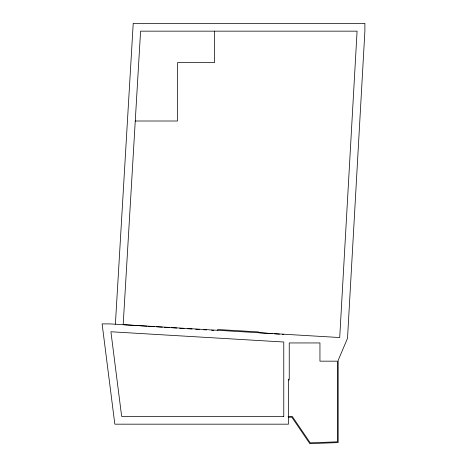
<?xml version="1.0" encoding="UTF-8"?>
<svg xmlns="http://www.w3.org/2000/svg" width="467" height="467" viewBox="0 0 467 467"><rect width="100%" height="100%" fill="white"/><g stroke="black" fill="none" stroke-linecap="round" stroke-linejoin="round"><path stroke-width="0.7" d="M115.39 324.221L133.229 23.35L364.89 23.35L364.89 31.155L347.518 338.301L338.161 360.384L338.161 442.582L309.831 443.65L291.846 417.212L288.46 417.212M135.255 121.011L177.536 121.011L177.536 62.642L214.487 62.642L214.487 31.155M288.46 379.899L289.242 379.899L289.242 342.947L319.948 342.947L319.948 361.166L337.378 361.166L337.378 441.829L310.234 442.856L292.26 416.436L288.057 416.436M147.099 326.188L123.183 324.682L140.585 31.155L357.086 31.155L339.713 337.542L109.914 323.9L102.11 323.9L114.835 424.176L288.46 424.176L288.46 379.116M148.553 326.281L154.349 326.643M156.527 326.783L162.323 327.145M164.501 327.279L169.574 327.601M171.745 327.741L176.824 328.056M179.719 328.237L184.068 328.511M187.693 328.739L192.042 329.013M195.667 329.241L199.292 329.469M203.641 329.743L206.542 329.924M211.615 330.245L213.793 330.385M272.232 333.654L258.525 332.708L258.525 331.926L217.733 329.509L217.733 330.292M274.398 333.8L279.447 334.15M282.331 334.349L283.773 334.209M283.773 416.436L121.659 416.436L110.912 331.763L283.773 342.013L283.773 416.436"/></g></svg>
